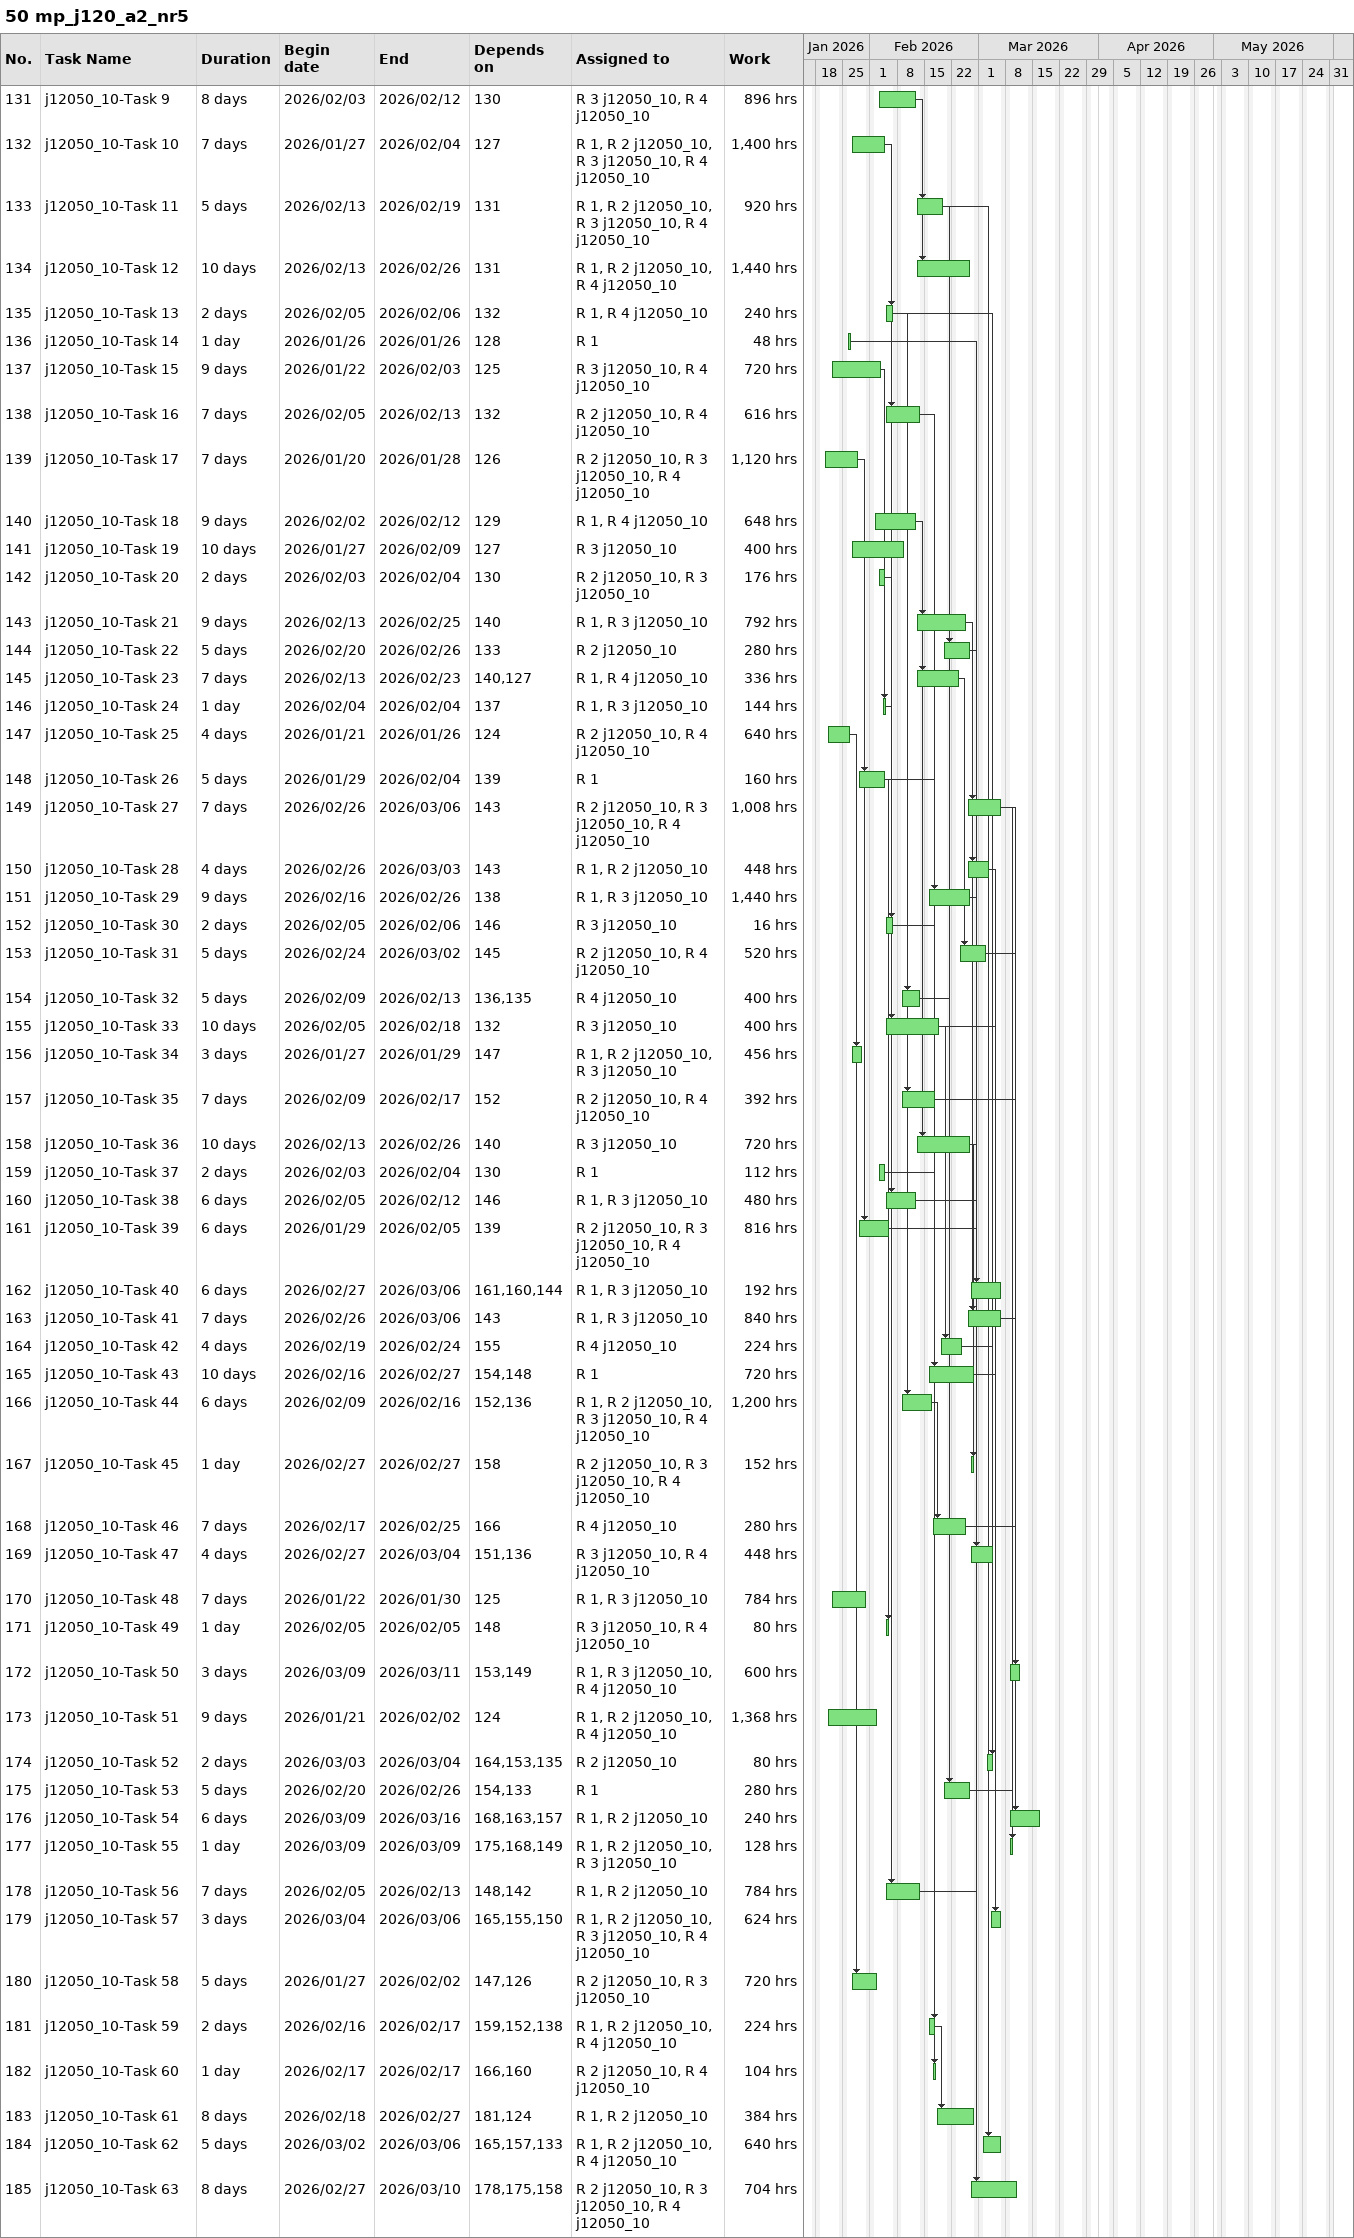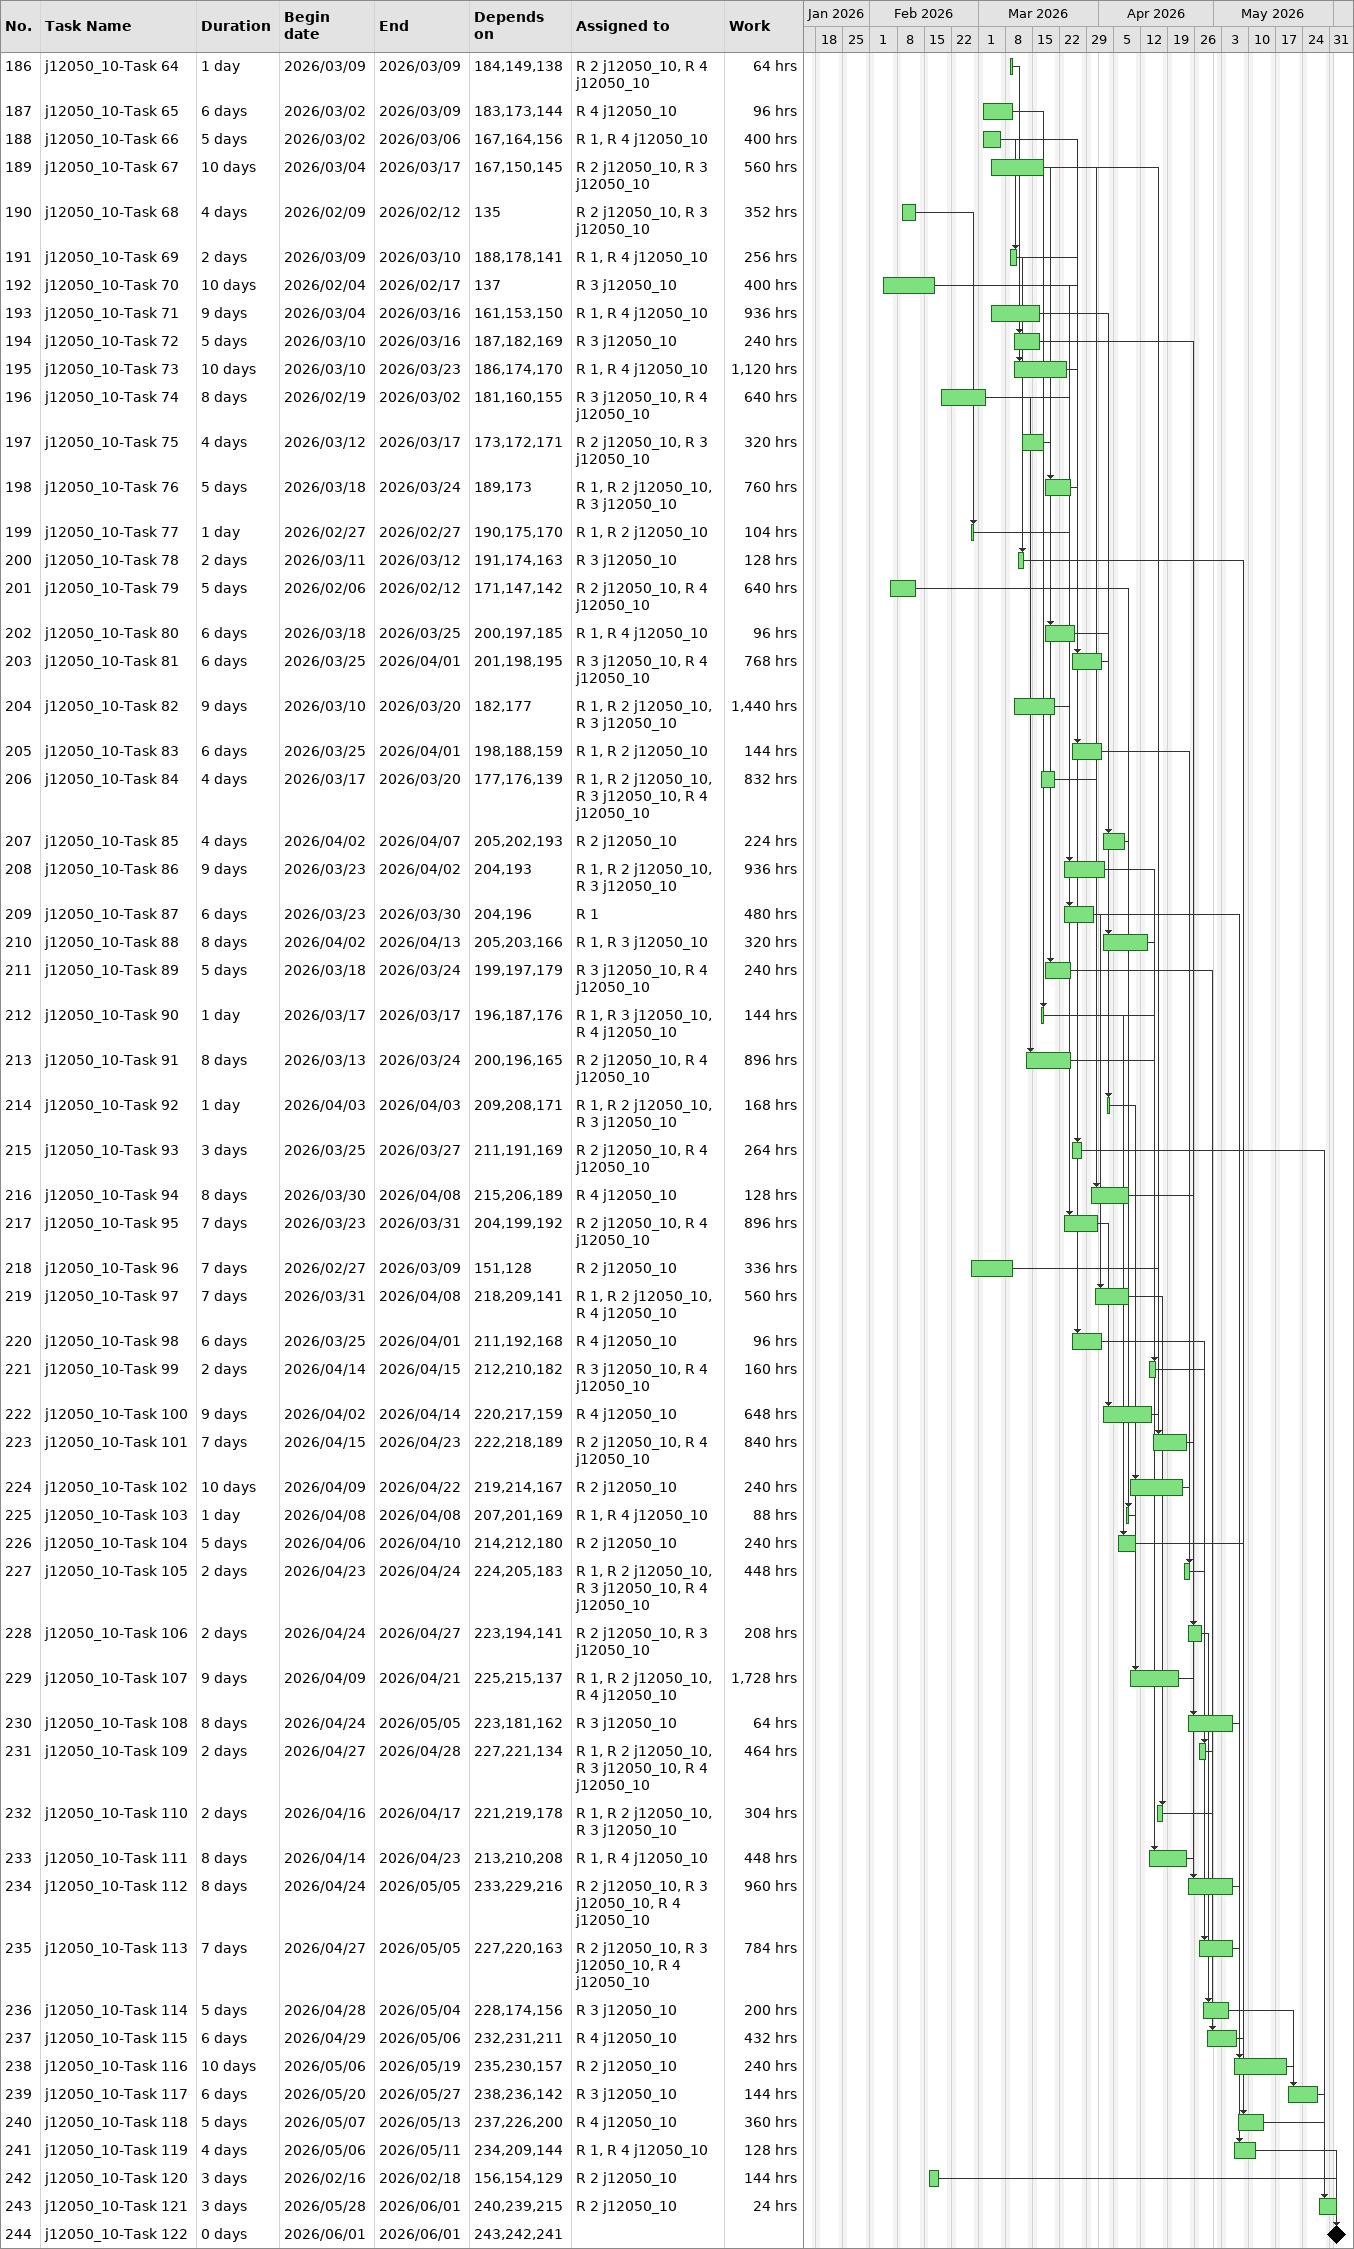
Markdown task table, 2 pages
50 mp_j120_a2_nr5

| ID | Task | Duration | Start | Finish | Predecessors | Resources | Work (h) |
|---|---|---|---|---|---|---|---|
| 131 | j12050_10-Task 9 | 8d | 2026-02-03 | 2026-02-12 | 130 | R 3 j12050_10, R 4 j12050_10 | 896 |
| 132 | j12050_10-Task 10 | 7d | 2026-01-27 | 2026-02-04 | 127 | R 1, R 2 j12050_10, R 3 j12050_10, R 4 j12050_10 | 1400 |
| 133 | j12050_10-Task 11 | 5d | 2026-02-13 | 2026-02-19 | 131 | R 1, R 2 j12050_10, R 3 j12050_10, R 4 j12050_10 | 920 |
| 134 | j12050_10-Task 12 | 10d | 2026-02-13 | 2026-02-26 | 131 | R 1, R 2 j12050_10, R 4 j12050_10 | 1440 |
| 135 | j12050_10-Task 13 | 2d | 2026-02-05 | 2026-02-06 | 132 | R 1, R 4 j12050_10 | 240 |
| 136 | j12050_10-Task 14 | 1d | 2026-01-26 | 2026-01-26 | 128 | R 1 | 48 |
| 137 | j12050_10-Task 15 | 9d | 2026-01-22 | 2026-02-03 | 125 | R 3 j12050_10, R 4 j12050_10 | 720 |
| 138 | j12050_10-Task 16 | 7d | 2026-02-05 | 2026-02-13 | 132 | R 2 j12050_10, R 4 j12050_10 | 616 |
| 139 | j12050_10-Task 17 | 7d | 2026-01-20 | 2026-01-28 | 126 | R 2 j12050_10, R 3 j12050_10, R 4 j12050_10 | 1120 |
| 140 | j12050_10-Task 18 | 9d | 2026-02-02 | 2026-02-12 | 129 | R 1, R 4 j12050_10 | 648 |
| 141 | j12050_10-Task 19 | 10d | 2026-01-27 | 2026-02-09 | 127 | R 3 j12050_10 | 400 |
| 142 | j12050_10-Task 20 | 2d | 2026-02-03 | 2026-02-04 | 130 | R 2 j12050_10, R 3 j12050_10 | 176 |
| 143 | j12050_10-Task 21 | 9d | 2026-02-13 | 2026-02-25 | 140 | R 1, R 3 j12050_10 | 792 |
| 144 | j12050_10-Task 22 | 5d | 2026-02-20 | 2026-02-26 | 133 | R 2 j12050_10 | 280 |
| 145 | j12050_10-Task 23 | 7d | 2026-02-13 | 2026-02-23 | 140, 127 | R 1, R 4 j12050_10 | 336 |
| 146 | j12050_10-Task 24 | 1d | 2026-02-04 | 2026-02-04 | 137 | R 1, R 3 j12050_10 | 144 |
| 147 | j12050_10-Task 25 | 4d | 2026-01-21 | 2026-01-26 | 124 | R 2 j12050_10, R 4 j12050_10 | 640 |
| 148 | j12050_10-Task 26 | 5d | 2026-01-29 | 2026-02-04 | 139 | R 1 | 160 |
| 149 | j12050_10-Task 27 | 7d | 2026-02-26 | 2026-03-06 | 143 | R 2 j12050_10, R 3 j12050_10, R 4 j12050_10 | 1008 |
| 150 | j12050_10-Task 28 | 4d | 2026-02-26 | 2026-03-03 | 143 | R 1, R 2 j12050_10 | 448 |
| 151 | j12050_10-Task 29 | 9d | 2026-02-16 | 2026-02-26 | 138 | R 1, R 3 j12050_10 | 1440 |
| 152 | j12050_10-Task 30 | 2d | 2026-02-05 | 2026-02-06 | 146 | R 3 j12050_10 | 16 |
| 153 | j12050_10-Task 31 | 5d | 2026-02-24 | 2026-03-02 | 145 | R 2 j12050_10, R 4 j12050_10 | 520 |
| 154 | j12050_10-Task 32 | 5d | 2026-02-09 | 2026-02-13 | 136, 135 | R 4 j12050_10 | 400 |
| 155 | j12050_10-Task 33 | 10d | 2026-02-05 | 2026-02-18 | 132 | R 3 j12050_10 | 400 |
| 156 | j12050_10-Task 34 | 3d | 2026-01-27 | 2026-01-29 | 147 | R 1, R 2 j12050_10, R 3 j12050_10 | 456 |
| 157 | j12050_10-Task 35 | 7d | 2026-02-09 | 2026-02-17 | 152 | R 2 j12050_10, R 4 j12050_10 | 392 |
| 158 | j12050_10-Task 36 | 10d | 2026-02-13 | 2026-02-26 | 140 | R 3 j12050_10 | 720 |
| 159 | j12050_10-Task 37 | 2d | 2026-02-03 | 2026-02-04 | 130 | R 1 | 112 |
| 160 | j12050_10-Task 38 | 6d | 2026-02-05 | 2026-02-12 | 146 | R 1, R 3 j12050_10 | 480 |
| 161 | j12050_10-Task 39 | 6d | 2026-01-29 | 2026-02-05 | 139 | R 2 j12050_10, R 3 j12050_10, R 4 j12050_10 | 816 |
| 162 | j12050_10-Task 40 | 6d | 2026-02-27 | 2026-03-06 | 161, 160, 144 | R 1, R 3 j12050_10 | 192 |
| 163 | j12050_10-Task 41 | 7d | 2026-02-26 | 2026-03-06 | 143 | R 1, R 3 j12050_10 | 840 |
| 164 | j12050_10-Task 42 | 4d | 2026-02-19 | 2026-02-24 | 155 | R 4 j12050_10 | 224 |
| 165 | j12050_10-Task 43 | 10d | 2026-02-16 | 2026-02-27 | 154, 148 | R 1 | 720 |
| 166 | j12050_10-Task 44 | 6d | 2026-02-09 | 2026-02-16 | 152, 136 | R 1, R 2 j12050_10, R 3 j12050_10, R 4 j12050_10 | 1200 |
| 167 | j12050_10-Task 45 | 1d | 2026-02-27 | 2026-02-27 | 158 | R 2 j12050_10, R 3 j12050_10, R 4 j12050_10 | 152 |
| 168 | j12050_10-Task 46 | 7d | 2026-02-17 | 2026-02-25 | 166 | R 4 j12050_10 | 280 |
| 169 | j12050_10-Task 47 | 4d | 2026-02-27 | 2026-03-04 | 151, 136 | R 3 j12050_10, R 4 j12050_10 | 448 |
| 170 | j12050_10-Task 48 | 7d | 2026-01-22 | 2026-01-30 | 125 | R 1, R 3 j12050_10 | 784 |
| 171 | j12050_10-Task 49 | 1d | 2026-02-05 | 2026-02-05 | 148 | R 3 j12050_10, R 4 j12050_10 | 80 |
| 172 | j12050_10-Task 50 | 3d | 2026-03-09 | 2026-03-11 | 153, 149 | R 1, R 3 j12050_10, R 4 j12050_10 | 600 |
| 173 | j12050_10-Task 51 | 9d | 2026-01-21 | 2026-02-02 | 124 | R 1, R 2 j12050_10, R 4 j12050_10 | 1368 |
| 174 | j12050_10-Task 52 | 2d | 2026-03-03 | 2026-03-04 | 164, 153, 135 | R 2 j12050_10 | 80 |
| 175 | j12050_10-Task 53 | 5d | 2026-02-20 | 2026-02-26 | 154, 133 | R 1 | 280 |
| 176 | j12050_10-Task 54 | 6d | 2026-03-09 | 2026-03-16 | 168, 163, 157 | R 1, R 2 j12050_10 | 240 |
| 177 | j12050_10-Task 55 | 1d | 2026-03-09 | 2026-03-09 | 175, 168, 149 | R 1, R 2 j12050_10, R 3 j12050_10 | 128 |
| 178 | j12050_10-Task 56 | 7d | 2026-02-05 | 2026-02-13 | 148, 142 | R 1, R 2 j12050_10 | 784 |
| 179 | j12050_10-Task 57 | 3d | 2026-03-04 | 2026-03-06 | 165, 155, 150 | R 1, R 2 j12050_10, R 3 j12050_10, R 4 j12050_10 | 624 |
| 180 | j12050_10-Task 58 | 5d | 2026-01-27 | 2026-02-02 | 147, 126 | R 2 j12050_10, R 3 j12050_10 | 720 |
| 181 | j12050_10-Task 59 | 2d | 2026-02-16 | 2026-02-17 | 159, 152, 138 | R 1, R 2 j12050_10, R 4 j12050_10 | 224 |
| 182 | j12050_10-Task 60 | 1d | 2026-02-17 | 2026-02-17 | 166, 160 | R 2 j12050_10, R 4 j12050_10 | 104 |
| 183 | j12050_10-Task 61 | 8d | 2026-02-18 | 2026-02-27 | 181, 124 | R 1, R 2 j12050_10 | 384 |
| 184 | j12050_10-Task 62 | 5d | 2026-03-02 | 2026-03-06 | 165, 157, 133 | R 1, R 2 j12050_10, R 4 j12050_10 | 640 |
| 185 | j12050_10-Task 63 | 8d | 2026-02-27 | 2026-03-10 | 178, 175, 158 | R 2 j12050_10, R 3 j12050_10, R 4 j12050_10 | 704 |
| 186 | j12050_10-Task 64 | 1d | 2026-03-09 | 2026-03-09 | 184, 149, 138 | R 2 j12050_10, R 4 j12050_10 | 64 |
| 187 | j12050_10-Task 65 | 6d | 2026-03-02 | 2026-03-09 | 183, 173, 144 | R 4 j12050_10 | 96 |
| 188 | j12050_10-Task 66 | 5d | 2026-03-02 | 2026-03-06 | 167, 164, 156 | R 1, R 4 j12050_10 | 400 |
| 189 | j12050_10-Task 67 | 10d | 2026-03-04 | 2026-03-17 | 167, 150, 145 | R 2 j12050_10, R 3 j12050_10 | 560 |
| 190 | j12050_10-Task 68 | 4d | 2026-02-09 | 2026-02-12 | 135 | R 2 j12050_10, R 3 j12050_10 | 352 |
| 191 | j12050_10-Task 69 | 2d | 2026-03-09 | 2026-03-10 | 188, 178, 141 | R 1, R 4 j12050_10 | 256 |
| 192 | j12050_10-Task 70 | 10d | 2026-02-04 | 2026-02-17 | 137 | R 3 j12050_10 | 400 |
| 193 | j12050_10-Task 71 | 9d | 2026-03-04 | 2026-03-16 | 161, 153, 150 | R 1, R 4 j12050_10 | 936 |
| 194 | j12050_10-Task 72 | 5d | 2026-03-10 | 2026-03-16 | 187, 182, 169 | R 3 j12050_10 | 240 |
| 195 | j12050_10-Task 73 | 10d | 2026-03-10 | 2026-03-23 | 186, 174, 170 | R 1, R 4 j12050_10 | 1120 |
| 196 | j12050_10-Task 74 | 8d | 2026-02-19 | 2026-03-02 | 181, 160, 155 | R 3 j12050_10, R 4 j12050_10 | 640 |
| 197 | j12050_10-Task 75 | 4d | 2026-03-12 | 2026-03-17 | 173, 172, 171 | R 2 j12050_10, R 3 j12050_10 | 320 |
| 198 | j12050_10-Task 76 | 5d | 2026-03-18 | 2026-03-24 | 189, 173 | R 1, R 2 j12050_10, R 3 j12050_10 | 760 |
| 199 | j12050_10-Task 77 | 1d | 2026-02-27 | 2026-02-27 | 190, 175, 170 | R 1, R 2 j12050_10 | 104 |
| 200 | j12050_10-Task 78 | 2d | 2026-03-11 | 2026-03-12 | 191, 174, 163 | R 3 j12050_10 | 128 |
| 201 | j12050_10-Task 79 | 5d | 2026-02-06 | 2026-02-12 | 171, 147, 142 | R 2 j12050_10, R 4 j12050_10 | 640 |
| 202 | j12050_10-Task 80 | 6d | 2026-03-18 | 2026-03-25 | 200, 197, 185 | R 1, R 4 j12050_10 | 96 |
| 203 | j12050_10-Task 81 | 6d | 2026-03-25 | 2026-04-01 | 201, 198, 195 | R 3 j12050_10, R 4 j12050_10 | 768 |
| 204 | j12050_10-Task 82 | 9d | 2026-03-10 | 2026-03-20 | 182, 177 | R 1, R 2 j12050_10, R 3 j12050_10 | 1440 |
| 205 | j12050_10-Task 83 | 6d | 2026-03-25 | 2026-04-01 | 198, 188, 159 | R 1, R 2 j12050_10 | 144 |
| 206 | j12050_10-Task 84 | 4d | 2026-03-17 | 2026-03-20 | 177, 176, 139 | R 1, R 2 j12050_10, R 3 j12050_10, R 4 j12050_10 | 832 |
| 207 | j12050_10-Task 85 | 4d | 2026-04-02 | 2026-04-07 | 205, 202, 193 | R 2 j12050_10 | 224 |
| 208 | j12050_10-Task 86 | 9d | 2026-03-23 | 2026-04-02 | 204, 193 | R 1, R 2 j12050_10, R 3 j12050_10 | 936 |
| 209 | j12050_10-Task 87 | 6d | 2026-03-23 | 2026-03-30 | 204, 196 | R 1 | 480 |
| 210 | j12050_10-Task 88 | 8d | 2026-04-02 | 2026-04-13 | 205, 203, 166 | R 1, R 3 j12050_10 | 320 |
| 211 | j12050_10-Task 89 | 5d | 2026-03-18 | 2026-03-24 | 199, 197, 179 | R 3 j12050_10, R 4 j12050_10 | 240 |
| 212 | j12050_10-Task 90 | 1d | 2026-03-17 | 2026-03-17 | 196, 187, 176 | R 1, R 3 j12050_10, R 4 j12050_10 | 144 |
| 213 | j12050_10-Task 91 | 8d | 2026-03-13 | 2026-03-24 | 200, 196, 165 | R 2 j12050_10, R 4 j12050_10 | 896 |
| 214 | j12050_10-Task 92 | 1d | 2026-04-03 | 2026-04-03 | 209, 208, 171 | R 1, R 2 j12050_10, R 3 j12050_10 | 168 |
| 215 | j12050_10-Task 93 | 3d | 2026-03-25 | 2026-03-27 | 211, 191, 169 | R 2 j12050_10, R 4 j12050_10 | 264 |
| 216 | j12050_10-Task 94 | 8d | 2026-03-30 | 2026-04-08 | 215, 206, 189 | R 4 j12050_10 | 128 |
| 217 | j12050_10-Task 95 | 7d | 2026-03-23 | 2026-03-31 | 204, 199, 192 | R 2 j12050_10, R 4 j12050_10 | 896 |
| 218 | j12050_10-Task 96 | 7d | 2026-02-27 | 2026-03-09 | 151, 128 | R 2 j12050_10 | 336 |
| 219 | j12050_10-Task 97 | 7d | 2026-03-31 | 2026-04-08 | 218, 209, 141 | R 1, R 2 j12050_10, R 4 j12050_10 | 560 |
| 220 | j12050_10-Task 98 | 6d | 2026-03-25 | 2026-04-01 | 211, 192, 168 | R 4 j12050_10 | 96 |
| 221 | j12050_10-Task 99 | 2d | 2026-04-14 | 2026-04-15 | 212, 210, 182 | R 3 j12050_10, R 4 j12050_10 | 160 |
| 222 | j12050_10-Task 100 | 9d | 2026-04-02 | 2026-04-14 | 220, 217, 159 | R 4 j12050_10 | 648 |
| 223 | j12050_10-Task 101 | 7d | 2026-04-15 | 2026-04-23 | 222, 218, 189 | R 2 j12050_10, R 4 j12050_10 | 840 |
| 224 | j12050_10-Task 102 | 10d | 2026-04-09 | 2026-04-22 | 219, 214, 167 | R 2 j12050_10 | 240 |
| 225 | j12050_10-Task 103 | 1d | 2026-04-08 | 2026-04-08 | 207, 201, 169 | R 1, R 4 j12050_10 | 88 |
| 226 | j12050_10-Task 104 | 5d | 2026-04-06 | 2026-04-10 | 214, 212, 180 | R 2 j12050_10 | 240 |
| 227 | j12050_10-Task 105 | 2d | 2026-04-23 | 2026-04-24 | 224, 205, 183 | R 1, R 2 j12050_10, R 3 j12050_10, R 4 j12050_10 | 448 |
| 228 | j12050_10-Task 106 | 2d | 2026-04-24 | 2026-04-27 | 223, 194, 141 | R 2 j12050_10, R 3 j12050_10 | 208 |
| 229 | j12050_10-Task 107 | 9d | 2026-04-09 | 2026-04-21 | 225, 215, 137 | R 1, R 2 j12050_10, R 4 j12050_10 | 1728 |
| 230 | j12050_10-Task 108 | 8d | 2026-04-24 | 2026-05-05 | 223, 181, 162 | R 3 j12050_10 | 64 |
| 231 | j12050_10-Task 109 | 2d | 2026-04-27 | 2026-04-28 | 227, 221, 134 | R 1, R 2 j12050_10, R 3 j12050_10, R 4 j12050_10 | 464 |
| 232 | j12050_10-Task 110 | 2d | 2026-04-16 | 2026-04-17 | 221, 219, 178 | R 1, R 2 j12050_10, R 3 j12050_10 | 304 |
| 233 | j12050_10-Task 111 | 8d | 2026-04-14 | 2026-04-23 | 213, 210, 208 | R 1, R 4 j12050_10 | 448 |
| 234 | j12050_10-Task 112 | 8d | 2026-04-24 | 2026-05-05 | 233, 229, 216 | R 2 j12050_10, R 3 j12050_10, R 4 j12050_10 | 960 |
| 235 | j12050_10-Task 113 | 7d | 2026-04-27 | 2026-05-05 | 227, 220, 163 | R 2 j12050_10, R 3 j12050_10, R 4 j12050_10 | 784 |
| 236 | j12050_10-Task 114 | 5d | 2026-04-28 | 2026-05-04 | 228, 174, 156 | R 3 j12050_10 | 200 |
| 237 | j12050_10-Task 115 | 6d | 2026-04-29 | 2026-05-06 | 232, 231, 211 | R 4 j12050_10 | 432 |
| 238 | j12050_10-Task 116 | 10d | 2026-05-06 | 2026-05-19 | 235, 230, 157 | R 2 j12050_10 | 240 |
| 239 | j12050_10-Task 117 | 6d | 2026-05-20 | 2026-05-27 | 238, 236, 142 | R 3 j12050_10 | 144 |
| 240 | j12050_10-Task 118 | 5d | 2026-05-07 | 2026-05-13 | 237, 226, 200 | R 4 j12050_10 | 360 |
| 241 | j12050_10-Task 119 | 4d | 2026-05-06 | 2026-05-11 | 234, 209, 144 | R 1, R 4 j12050_10 | 128 |
| 242 | j12050_10-Task 120 | 3d | 2026-02-16 | 2026-02-18 | 156, 154, 129 | R 2 j12050_10 | 144 |
| 243 | j12050_10-Task 121 | 3d | 2026-05-28 | 2026-06-01 | 240, 239, 215 | R 2 j12050_10 | 24 |
| 244 | j12050_10-Task 122 | 0d | 2026-06-01 | 2026-06-01 | 243, 242, 241 |  |  |
